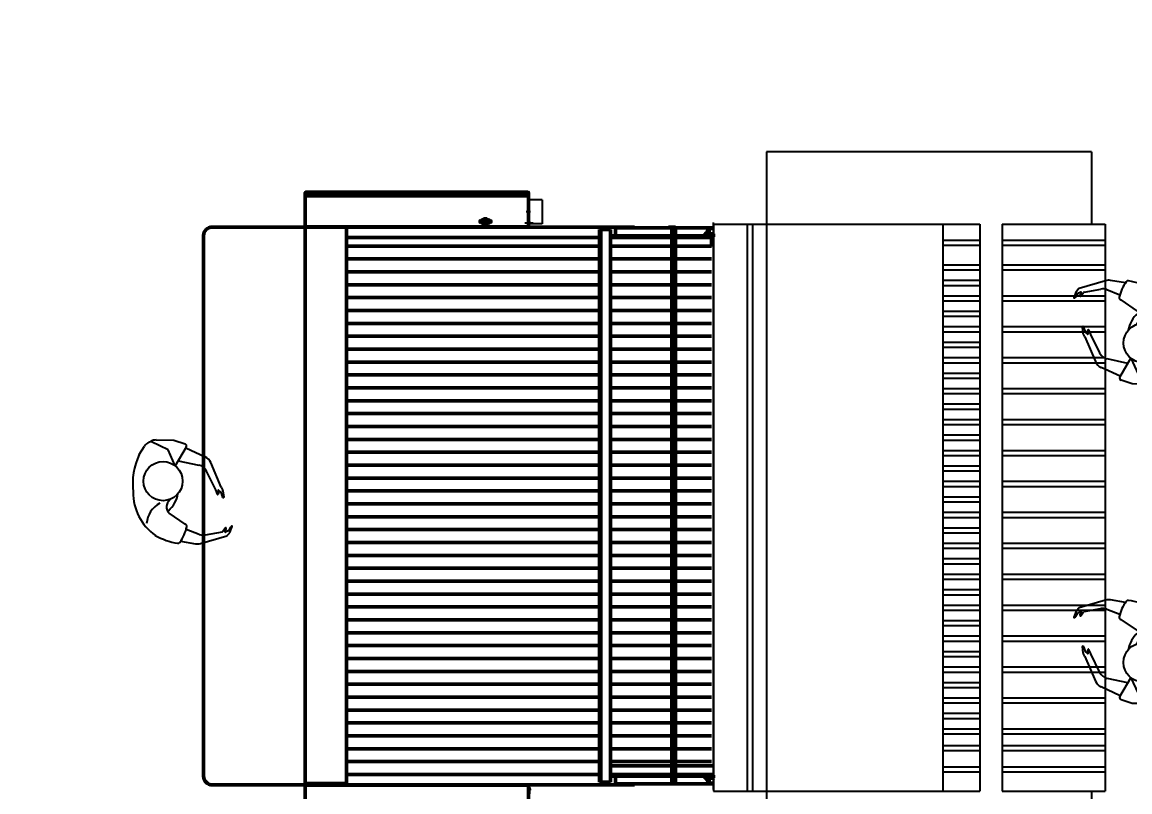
# Model space of a CAD drawing. Extents: x -5598 to 26293, y -3808 to 13850.
# Drawn here: x -1471 to -826, y 11146 to 11594 of the extents above; entities that cross this region are included whole.
import ezdxf

# ---------------------------------------------------------------- set-up
doc = ezdxf.new("R2010")
doc.units = 0
doc.header["$LTSCALE"] = 100
doc.header["$MEASUREMENT"] = 0
doc.layers.add('OLCU DIS', color=7, linetype='Continuous')
doc.layers.add('TEFRIS', color=7, linetype='Continuous')
doc.styles.add('olcu', font='romans.shx', dxfattribs={"width": 0.5})
doc.dimstyles.new('1-200', dxfattribs={"dimtxt": 40, "dimasz": 2, "dimexe": 0, "dimexo": 0, "dimgap": 10, "dimtad": 1, "dimdec": 4, "dimrnd": 0.1, "dimzin": 9, "dimdsep": 46, "dimtxsty": 'olcu', "dimblk1": 'SOL', "dimblk2": 'SAG', "dimsah": 1, "dimcen": 0, "dimse1": 1, "dimse2": 1, "dimclre": 13, "dimadec": 0, "dimazin": 0, "dimtfac": 1, "dimtdec": 4, "dimtix": 1, "dimtmove": 2, "dimatfit": 2, "dimldrblk": 'SOL', "dimfxl": 0, "dimtolj": 1, "dimarcsym": 0})

# ---------------------------------------------------------------- blocks, each defined once
blk = doc.blocks.new('INSAN-PL')
at = {"color": 0}
for p, q in [((94.4, 591), (107.4, 597.5)), ((206.3, 546.4), (110.5, 593.5)), ((137.4, 604.4), (239.7, 603)), ((239.7, 603), (304.6, 581.9)), ((38.6, 520.3), (68.6, 567.6)), ((247.8, 453.8), (206.3, 546.4)), ((311.8, 562.9), (247.8, 453.8)), ((309.2, 558.6), (421.3, 507.1)), ((265.5, 483.9), (385.1, 457.7)), ((515.1, 329.5), (454, 473.4)), ((483.1, 314.8), (429.5, 423.1)), ((515.1, 329.5), (524.5, 310)), ((2.4, 297), (2.4, 297)), ((493.4, 288.6), (483.1, 314.8)), ((496.5, 311), (498.6, 292.5)), ((498.4, 291.5), (497, 288.5)), ((513.6, 301.4), (499.7, 312.7)), ((521, 278.3), (514.2, 300.5)), ((524.7, 270.6), (521, 278.3)), ((524.9, 308.8), (530, 271.9)), ((528.2, 269.7), (526.6, 269.5)), ((305.2, 114.4), (211.9, 178.8)), ((387.2, 54.6), (311.2, 84)), ((520.3, 68.5), (422, 51.2)), ((539.6, 93.1), (523.2, 70.2)), ((537.2, 70.6), (543.7, 88)), ((556.1, 75.8), (539.8, 68.2)), ((543.7, 89.1), (543.1, 92.4)), ((550.7, 48.2), (564.6, 64.8)), ((568.8, 96.4), (556.9, 76.5)), ((565.2, 65.9), (579.2, 100.4)), ((574.3, 102.9), (568.8, 96.4)), ((578, 103), (576.4, 103.5)), ((279.1, 15.3), (366.2, 0.9)), ((394.9, 2.5), (548.8, 47))]:
    blk.add_line(p, q, dxfattribs=at)
blk.add_circle((176.8, 365), 113.8, dxfattribs=at)
for centre, radius, start, end in [((123.5, 532.9), 65, 116.57371, 147.6796), ((136.5, 539.4), 65, 89.22549, 116.57371), ((300.6, 569.5), 13, 329.63032, 71.98948), ((414.9, 345.4), 414.9, 155.07182, 186.14603), ((371.2, 394.2), 65, 26.35847, 77.63119), ((394.2, 448), 65, 22.98301, 65.30698), ((312.2, 301.4), 309.8, 180.06991, 234.43481), ((104.1, 316), 161, 310.15356, 351.05925), ((495.2, 289.3), 1.95, 201.44007, 334.1201), ((498.5, 311.2), 1.95, 50.96096, 186.45673), ((496.7, 292.3), 1.95, 334.1201, 6.45673), ((512.4, 299.9), 1.95, 16.86546, 50.96096), ((521, 308.3), 3.9, 7.89479, 25.95236), ((526.4, 271.5), 1.95, 205.95236, 274.14348), ((528.1, 271.6), 1.95, 274.14348, 7.89479), ((225.6, 108.4), 144.8, 117.48233, 176.21836), ((248.4, 214.9), 51.3, 129.86325, 224.75345), ((79.7, 150.5), 240.9, 323.90787, 347.64083), ((302.3, 101.7), 13, 347.64083, 77.04289), ((520, 72.4), 3.9, 273.88751, 324.51229), ((539, 70), 1.95, 159.49563, 294.9914), ((541.2, 92), 1.95, 11.83226, 144.51229), ((541.8, 88.7), 1.95, 339.49563, 11.83226), ((555.2, 77.5), 1.95, 294.9914, 329.0869), ((561.6, 67.3), 3.9, 320, 338.05757), ((575.8, 101.7), 1.95, 71.80888, 140), ((577.4, 101.2), 1.95, 338.05757, 71.80888), ((316.2, 363.4), 364.1, 239.60055, 261.41717), ((263.8, 16.2), 13, 261.41717, 323.90787), ((376.8, 65), 65, 260.5912, 286.1066), ((410.7, 115.2), 65, 248.84102, 280.00885), ((547.7, 50.7), 3.9, 286.1066, 320)]:
    blk.add_arc(centre, radius, start, end, dxfattribs=at)
blk = doc.blocks.new('*U78')
at = {"color": 0, "linetype": 'Continuous', "lineweight": 50, "ltscale": 0.9}
blk.add_line((-73.61, 0), (73.61, 0), dxfattribs=at)
blk = doc.blocks.new('*U79')
at = {"color": 0, "linetype": 'ByBlock', "lineweight": -2, "transparency": 16777216}
for p in [(0, 0), (0, -7.5), (0, -15), (0, -22.5), (0, -30), (0, -37.5), (0, -45), (0, -52.5), (0, -60), (0, -67.5), (0, -75), (0, -82.5), (0, -90), (0, -97.5), (0, -105), (0, -112.5), (0, -120), (0, -127.5), (0, -135), (0, -142.5), (0, -150), (0, -157.5), (0, -165), (0, -172.5), (0, -180), (0, -187.5), (0, -195)]:
    blk.add_blockref('*U78', p, dxfattribs=at)
blk = doc.blocks.new('*U80')
at = {"color": 0, "linetype": 'Continuous', "lineweight": 50, "ltscale": 0.9}
blk.add_line((-17.86, 0), (17.86, 0), dxfattribs=at)
blk = doc.blocks.new('*U81')
at = {"color": 0, "linetype": 'ByBlock', "lineweight": -2, "transparency": 16777216}
for p in [(0, 0), (0, -7.5), (0, -15), (0, -22.5), (0, -30), (0, -37.5), (0, -45), (0, -52.5), (0, -60), (0, -67.5), (0, -75), (0, -82.5), (0, -90), (0, -97.5), (0, -105), (0, -112.5), (0, -120), (0, -127.5), (0, -135), (0, -142.5), (0, -150), (0, -157.5), (0, -165), (0, -172.5), (0, -180), (0, -187.5), (0, -195), (0, -202.5), (0, -210), (0, -217.5), (0, -225), (0, -232.5), (0, -240), (0, -247.5), (0, -255), (0, -262.5), (0, -270), (0, -277.5), (0, -285), (0, -292.5)]:
    blk.add_blockref('*U80', p, dxfattribs=at)
blk = doc.blocks.new('*U82')
at = {"color": 0, "linetype": 'Continuous', "lineweight": 50, "ltscale": 0.9}
blk.add_line((-10.54, 0), (10.54, 0), dxfattribs=at)
blk = doc.blocks.new('*U83')
at = {"color": 0, "linetype": 'ByBlock', "lineweight": -2, "transparency": 16777216}
for p in [(0, 0), (0, -7.5), (0, -15), (0, -22.5), (0, -30), (0, -37.5), (0, -45), (0, -52.5), (0, -60), (0, -67.5), (0, -75), (0, -82.5), (0, -90), (0, -97.5), (0, -105), (0, -112.5), (0, -120), (0, -127.5), (0, -135), (0, -142.5), (0, -150), (0, -157.5), (0, -165), (0, -172.5), (0, -180), (0, -187.5), (0, -195), (0, -202.5), (0, -210), (0, -217.5), (0, -225), (0, -232.5), (0, -240), (0, -247.5), (0, -255), (0, -262.5), (0, -270), (0, -277.5), (0, -285), (0, -292.5), (0, -300)]:
    blk.add_blockref('*U82', p, dxfattribs=at)
blk = doc.blocks.new('CAMASIRHANE-SILINDIR-UTU')
at = {"color": 0, "linetype": 'Continuous'}
for p, q in [((-189, 0), (-189, -414.8)), ((0, 0), (-189, 0)), ((0, 0), (0, -42.15)), ((-220, -371.15), (-220, -41.15)), ((-220, -42.15), (-220, -372.15)), ((-220, -42.15), (-64.94, -42.15)), ((-200.32, -42.15), (-200.32, -372.15)), ((-197.32, -42.15), (-197.32, -372.15)), ((-86.5, -42.15), (-86.5, -372.15)), ((-64.94, -42.15), (-64.94, -372.15)), ((-52, -42.15), (-52, -372.15)), ((-52, -42.15), (8, -42.15)), ((8, -42.15), (8, -372.15)), ((-86.5, -51.43), (-64.94, -51.43)), ((-52, -51.43), (8, -51.43)), ((-86.5, -54.43), (-64.94, -54.43)), ((-52, -54.43), (8, -54.43)), ((-86.5, -65.77), (-64.94, -65.77)), ((-86.5, -68.77), (-64.94, -68.77)), ((-52, -65.77), (8, -65.77)), ((-52, -68.77), (8, -68.77)), ((-86.5, -74.77), (-64.94, -74.77)), ((-86.5, -77.77), (-64.94, -77.77)), ((-86.5, -83.77), (-64.94, -83.77)), ((-86.5, -86.77), (-64.94, -86.77)), ((-52, -83.77), (8, -83.77)), ((-52, -86.77), (8, -86.77)), ((-86.5, -92.77), (-64.94, -92.77)), ((-86.5, -95.77), (-64.94, -95.77)), ((-86.5, -101.77), (-64.94, -101.77)), ((-52, -101.77), (8, -101.77)), ((-86.5, -104.77), (-64.94, -104.77)), ((-52, -104.77), (8, -104.77)), ((-86.5, -110.77), (-76.5, -110.77)), ((-86.5, -110.77), (-64.94, -110.77)), ((-86.5, -113.77), (-76.5, -113.77)), ((-86.5, -113.77), (-64.94, -113.77)), ((-86.5, -119.77), (-64.94, -119.77)), ((-86.5, -119.77), (-76.5, -119.77)), ((-86.5, -119.77), (-76.5, -119.77)), ((-52, -119.77), (8, -119.77)), ((-52, -119.77), (8, -119.77)), ((-52, -119.77), (8, -119.77)), ((-86.5, -122.77), (-64.94, -122.77)), ((-86.5, -122.77), (-76.5, -122.77)), ((-86.5, -122.77), (-76.5, -122.77)), ((-86.5, -128.77), (-76.5, -128.77)), ((-86.5, -128.77), (-76.5, -128.77)), ((-86.5, -128.77), (-76.5, -128.77)), ((-86.5, -128.77), (-64.94, -128.77)), ((-52, -122.77), (8, -122.77)), ((-52, -122.77), (8, -122.77)), ((-52, -122.77), (8, -122.77)), ((-86.5, -131.77), (-76.5, -131.77)), ((-86.5, -131.77), (-76.5, -131.77)), ((-86.5, -131.77), (-76.5, -131.77)), ((-86.5, -131.77), (-64.94, -131.77)), ((-86.5, -137.77), (-64.94, -137.77)), ((-86.5, -137.77), (-76.5, -137.77)), ((-86.5, -137.77), (-76.5, -137.77)), ((-86.5, -137.77), (-76.5, -137.77)), ((-86.5, -140.77), (-64.94, -140.77)), ((-86.5, -140.77), (-76.5, -140.77)), ((-86.5, -140.77), (-76.5, -140.77)), ((-86.5, -140.77), (-76.5, -140.77)), ((-52, -137.77), (8, -137.77)), ((-52, -137.77), (8, -137.77)), ((-52, -137.77), (8, -137.77)), ((-52, -137.77), (8, -137.77)), ((-52, -140.77), (8, -140.77)), ((-52, -140.77), (8, -140.77)), ((-52, -140.77), (8, -140.77)), ((-52, -140.77), (8, -140.77)), ((-86.5, -146.77), (-76.5, -146.77)), ((-86.5, -146.77), (-76.5, -146.77)), ((-86.5, -146.77), (-76.5, -146.77)), ((-86.5, -146.77), (-76.5, -146.77)), ((-86.5, -146.77), (-64.94, -146.77)), ((-86.5, -149.77), (-76.5, -149.77)), ((-86.5, -149.77), (-76.5, -149.77)), ((-86.5, -149.77), (-76.5, -149.77)), ((-86.5, -149.77), (-76.5, -149.77)), ((-86.5, -149.77), (-64.94, -149.77)), ((-86.5, -155.77), (-76.5, -155.77)), ((-86.5, -155.77), (-76.5, -155.77)), ((-86.5, -155.77), (-76.5, -155.77)), ((-86.5, -155.77), (-64.94, -155.77)), ((-86.5, -158.77), (-76.5, -158.77)), ((-86.5, -158.77), (-76.5, -158.77)), ((-86.5, -158.77), (-76.5, -158.77)), ((-86.5, -158.77), (-64.94, -158.77)), ((-52, -155.77), (8, -155.77)), ((-52, -155.77), (8, -155.77)), ((-52, -155.77), (8, -155.77)), ((-52, -155.77), (8, -155.77)), ((-52, -158.77), (8, -158.77)), ((-52, -158.77), (8, -158.77)), ((-52, -158.77), (8, -158.77)), ((-52, -158.77), (8, -158.77)), ((-86.5, -164.77), (-76.5, -164.77)), ((-86.5, -164.77), (-76.5, -164.77)), ((-86.5, -164.77), (-64.94, -164.77)), ((-86.5, -167.77), (-76.5, -167.77)), ((-86.5, -167.77), (-76.5, -167.77)), ((-86.5, -167.77), (-64.94, -167.77)), ((-86.5, -173.77), (-76.5, -173.77)), ((-86.5, -173.77), (-64.94, -173.77)), ((-52, -173.77), (8, -173.77)), ((-52, -173.77), (8, -173.77)), ((-86.5, -176.77), (-76.5, -176.77)), ((-86.5, -176.77), (-64.94, -176.77)), ((-52, -176.77), (8, -176.77)), ((-52, -176.77), (8, -176.77)), ((-86.5, -182.77), (-64.94, -182.77)), ((-86.5, -185.77), (-64.94, -185.77)), ((-86.5, -191.77), (-76.5, -191.77)), ((-86.5, -191.77), (-64.94, -191.77)), ((-52, -191.77), (8, -191.77)), ((-52, -191.77), (8, -191.77)), ((-86.5, -194.77), (-76.5, -194.77)), ((-86.5, -194.77), (-64.94, -194.77)), ((-52, -194.77), (8, -194.77)), ((-52, -194.77), (8, -194.77)), ((-86.5, -200.77), (-76.5, -200.77)), ((-86.5, -200.77), (-76.5, -200.77)), ((-86.5, -200.77), (-64.94, -200.77)), ((-86.5, -203.77), (-76.5, -203.77)), ((-86.5, -203.77), (-76.5, -203.77)), ((-86.5, -203.77), (-64.94, -203.77)), ((-86.5, -209.77), (-76.5, -209.77)), ((-86.5, -209.77), (-76.5, -209.77)), ((-86.5, -209.77), (-76.5, -209.77)), ((-86.5, -209.77), (-64.94, -209.77)), ((-52, -209.77), (8, -209.77)), ((-52, -209.77), (8, -209.77)), ((-52, -209.77), (8, -209.77)), ((-52, -209.77), (8, -209.77)), ((-86.5, -212.77), (-76.5, -212.77)), ((-86.5, -212.77), (-76.5, -212.77)), ((-86.5, -212.77), (-76.5, -212.77)), ((-86.5, -212.77), (-64.94, -212.77)), ((-86.5, -218.77), (-76.5, -218.77)), ((-86.5, -218.77), (-76.5, -218.77)), ((-86.5, -218.77), (-76.5, -218.77)), ((-86.5, -218.77), (-64.94, -218.77)), ((-52, -212.77), (8, -212.77)), ((-52, -212.77), (8, -212.77)), ((-52, -212.77), (8, -212.77)), ((-52, -212.77), (8, -212.77)), ((-86.5, -221.77), (-76.5, -221.77)), ((-86.5, -221.77), (-76.5, -221.77)), ((-86.5, -221.77), (-76.5, -221.77)), ((-86.5, -221.77), (-64.94, -221.77)), ((-86.5, -227.77), (-76.5, -227.77)), ((-86.5, -227.77), (-76.5, -227.77)), ((-86.5, -227.77), (-76.5, -227.77)), ((-86.5, -227.77), (-76.5, -227.77)), ((-86.5, -227.77), (-64.94, -227.77)), ((-86.5, -230.77), (-76.5, -230.77)), ((-86.5, -230.77), (-76.5, -230.77)), ((-86.5, -230.77), (-76.5, -230.77)), ((-86.5, -230.77), (-76.5, -230.77)), ((-86.5, -230.77), (-64.94, -230.77)), ((-52, -227.77), (8, -227.77)), ((-52, -227.77), (8, -227.77)), ((-52, -227.77), (8, -227.77)), ((-52, -227.77), (8, -227.77)), ((-52, -227.77), (8, -227.77)), ((-52, -230.77), (8, -230.77)), ((-52, -230.77), (8, -230.77)), ((-52, -230.77), (8, -230.77)), ((-52, -230.77), (8, -230.77)), ((-52, -230.77), (8, -230.77)), ((-86.5, -236.77), (-76.5, -236.77)), ((-86.5, -236.77), (-76.5, -236.77)), ((-86.5, -236.77), (-76.5, -236.77)), ((-86.5, -236.77), (-64.94, -236.77)), ((-86.5, -239.77), (-76.5, -239.77)), ((-86.5, -239.77), (-76.5, -239.77)), ((-86.5, -239.77), (-76.5, -239.77)), ((-86.5, -239.77), (-64.94, -239.77)), ((-86.5, -245.77), (-76.5, -245.77)), ((-86.5, -245.77), (-76.5, -245.77)), ((-86.5, -245.77), (-64.94, -245.77)), ((-86.5, -248.77), (-76.5, -248.77)), ((-86.5, -248.77), (-76.5, -248.77)), ((-86.5, -248.77), (-64.94, -248.77)), ((-52, -245.77), (8, -245.77)), ((-52, -245.77), (8, -245.77)), ((-52, -245.77), (8, -245.77)), ((-52, -248.77), (8, -248.77)), ((-52, -248.77), (8, -248.77)), ((-52, -248.77), (8, -248.77)), ((-86.5, -254.77), (-76.5, -254.77)), ((-86.5, -254.77), (-64.94, -254.77)), ((-86.5, -257.77), (-76.5, -257.77)), ((-86.5, -257.77), (-64.94, -257.77)), ((-86.5, -263.77), (-64.94, -263.77)), ((-52, -263.77), (8, -263.77)), ((-86.5, -266.77), (-64.94, -266.77)), ((-52, -266.77), (8, -266.77)), ((-86.5, -272.77), (-76.5, -272.77)), ((-86.5, -272.77), (-64.94, -272.77)), ((-86.5, -275.77), (-76.5, -275.77)), ((-86.5, -275.77), (-64.94, -275.77)), ((-86.5, -281.77), (-76.5, -281.77)), ((-86.5, -281.77), (-76.5, -281.77)), ((-86.5, -281.77), (-64.94, -281.77)), ((-52, -281.77), (8, -281.77)), ((-52, -281.77), (8, -281.77)), ((-52, -281.77), (8, -281.77)), ((-86.5, -284.77), (-76.5, -284.77)), ((-86.5, -284.77), (-76.5, -284.77)), ((-86.5, -284.77), (-64.94, -284.77)), ((-52, -284.77), (8, -284.77)), ((-52, -284.77), (8, -284.77)), ((-52, -284.77), (8, -284.77)), ((-86.5, -290.77), (-76.5, -290.77)), ((-86.5, -290.77), (-76.5, -290.77)), ((-86.5, -290.77), (-76.5, -290.77)), ((-86.5, -290.77), (-64.94, -290.77)), ((-86.5, -293.77), (-76.5, -293.77)), ((-86.5, -293.77), (-76.5, -293.77)), ((-86.5, -293.77), (-76.5, -293.77)), ((-86.5, -293.77), (-64.94, -293.77)), ((-86.5, -299.77), (-76.5, -299.77)), ((-86.5, -299.77), (-76.5, -299.77)), ((-86.5, -299.77), (-76.5, -299.77)), ((-86.5, -299.77), (-64.94, -299.77)), ((-86.5, -302.77), (-76.5, -302.77)), ((-86.5, -302.77), (-76.5, -302.77)), ((-86.5, -302.77), (-76.5, -302.77)), ((-86.5, -302.77), (-64.94, -302.77)), ((-52, -299.77), (8, -299.77)), ((-52, -299.77), (8, -299.77)), ((-52, -299.77), (8, -299.77)), ((-52, -299.77), (8, -299.77)), ((-52, -302.77), (8, -302.77)), ((-52, -302.77), (8, -302.77)), ((-52, -302.77), (8, -302.77)), ((-52, -302.77), (8, -302.77)), ((-86.5, -308.77), (-76.5, -308.77)), ((-86.5, -308.77), (-76.5, -308.77)), ((-86.5, -308.77), (-76.5, -308.77)), ((-86.5, -308.77), (-64.94, -308.77)), ((-86.5, -311.77), (-76.5, -311.77)), ((-86.5, -311.77), (-76.5, -311.77)), ((-86.5, -311.77), (-76.5, -311.77)), ((-86.5, -311.77), (-64.94, -311.77)), ((-86.5, -317.77), (-76.5, -317.77)), ((-86.5, -317.77), (-76.5, -317.77)), ((-86.5, -317.77), (-64.94, -317.77)), ((-86.5, -320.77), (-76.5, -320.77)), ((-86.5, -320.77), (-76.5, -320.77)), ((-86.5, -320.77), (-64.94, -320.77)), ((-52, -317.77), (8, -317.77)), ((-52, -317.77), (8, -317.77)), ((-52, -317.77), (8, -317.77)), ((-52, -320.77), (8, -320.77)), ((-52, -320.77), (8, -320.77)), ((-52, -320.77), (8, -320.77)), ((-86.5, -326.77), (-76.5, -326.77)), ((-86.5, -326.77), (-64.94, -326.77)), ((-86.5, -329.77), (-76.5, -329.77)), ((-86.5, -329.77), (-64.94, -329.77)), ((-86.5, -335.77), (-64.94, -335.77)), ((-86.5, -338.77), (-64.94, -338.77)), ((-52, -335.77), (8, -335.77)), ((-52, -338.77), (8, -338.77)), ((-86.5, -345.46), (-64.94, -345.46)), ((-52, -345.46), (8, -345.46)), ((-86.5, -348.46), (-64.94, -348.46)), ((-52, -348.46), (8, -348.46)), ((-86.5, -357.89), (-64.94, -357.89)), ((-52, -357.89), (8, -357.89)), ((-86.5, -360.89), (-64.94, -360.89)), ((-52, -360.89), (8, -360.89)), ((-220, -372.15), (-64.94, -372.15)), ((-52, -372.15), (8, -372.15)), ((0, -372.15), (0, -414.8))]:
    blk.add_line(p, q, dxfattribs=at)
at = {"color": 0, "linetype": 'Continuous', "lineweight": 50, "ltscale": 0.9}
for p, q in [((-457.34, -23.75), (-457.34, -25.45)), ((-457.34, -43.6), (-457.34, -25.6)), ((-457.34, -25.6), (-327.54, -25.6)), ((-457.19, -23.6), (-327.69, -23.6)), ((-327.54, -23.75), (-327.54, -25.45)), ((-327.54, -43.6), (-327.54, -25.6)), ((-457.44, -43.8), (-511.54, -43.8)), ((-457.44, -43.9), (-265.77, -43.9)), ((-457.44, -43.9), (-457.44, -368.4)), ((-327.54, -43.6), (-457.34, -43.6)), ((-433.44, -43.9), (-433.44, -368.3)), ((-354.98, -39.84), (-350.1, -39.84)), ((-350.1, -41.36), (-354.98, -41.36)), ((-276.87, -43.9), (-276.87, -48.9)), ((-243, -44.3), (-276.87, -44.3)), ((-265.77, -43.9), (-265.77, -44.3)), ((-246.17, -43.9), (-246.17, -44.3)), ((-243.51, -43.9), (-246.17, -43.9)), ((-244.13, -44.3), (-244.13, -367.9)), ((-242.08, -43.9), (-243.51, -43.9)), ((-220.5, -44.3), (-243.51, -44.3)), ((-242.08, -43.9), (-242.08, -367.9)), ((-222.78, -44.7), (-224.24, -47.4)), ((-222.8, -44.75), (-222.78, -44.78)), ((-222.78, -44.7), (-220.5, -44.7)), ((-222.69, -46.52), (-222.69, -44.88)), ((-220.5, -44.3), (-220.5, -44.7)), ((-516.54, -48.8), (-516.54, -363.4)), ((-286.22, -49.9), (-433.44, -49.9)), ((-286.22, -45.3), (-285.79, -45.3)), ((-286.22, -366.9), (-286.22, -45.3)), ((-285.79, -45.3), (-283.62, -45.3)), ((-285.79, -366.9), (-285.79, -45.3)), ((-285.51, -366.9), (-285.51, -45.3)), ((-283.62, -45.3), (-279.85, -45.3)), ((-279.85, -366.9), (-279.85, -45.3)), ((-244.13, -48.9), (-279.85, -48.9)), ((-244.13, -49.9), (-279.85, -49.9)), ((-226.67, -48.9), (-242.08, -48.9)), ((-221, -49.9), (-242.08, -49.9)), ((-228, -48.9), (-228, -49.45)), ((-220, -49.45), (-228, -49.45)), ((-227.9, -49.55), (-228, -49.45)), ((-220.1, -49.55), (-227.9, -49.55)), ((-227, -49.55), (-227, -49.9)), ((-220, -47.85), (-224.59, -47.85)), ((-220.1, -47.75), (-224.46, -47.75)), ((-221.5, -46.7), (-223.86, -46.7)), ((-223.54, -46.52), (-223.54, -46.11)), ((-222.85, -46.7), (-222.78, -46.62)), ((-221.5, -46.7), (-221.5, -47.75)), ((-221, -49.55), (-221, -55.15)), ((-220.1, -47.75), (-220, -47.85)), ((-220.1, -49.55), (-220, -49.45)), ((-220, -47.85), (-220, -49.45)), ((-433.44, -54.9), (-286.22, -54.9)), ((-433.44, -62.4), (-286.22, -62.4)), ((-433.44, -69.9), (-286.22, -69.9)), ((-433.44, -77.4), (-286.22, -77.4)), ((-433.44, -84.9), (-286.22, -84.9)), ((-433.44, -92.4), (-286.22, -92.4)), ((-433.44, -99.9), (-286.22, -99.9)), ((-433.44, -107.4), (-286.22, -107.4)), ((-433.44, -114.9), (-286.22, -114.9)), ((-433.44, -122.4), (-286.22, -122.4)), ((-433.44, -129.9), (-286.22, -129.9)), ((-433.44, -137.4), (-286.22, -137.4)), ((-433.44, -144.9), (-286.22, -144.9)), ((-433.44, -152.4), (-286.22, -152.4)), ((-279.85, -354.9), (-244.13, -354.9)), ((-244.13, -357.4), (-279.85, -357.4)), ((-220, -357.4), (-242.08, -357.4)), ((-433.44, -362.4), (-286.22, -362.4)), ((-279.85, -366.9), (-286.22, -366.9)), ((-279.85, -362.4), (-244.13, -362.4)), ((-279.85, -363.3), (-244.13, -363.3)), ((-276.87, -363.3), (-276.87, -368.3)), ((-242.08, -362.4), (-220, -362.4)), ((-242.08, -363.3), (-226.67, -363.3)), ((-228.02, -363.14), (-228, -363.12)), ((-227.9, -362.65), (-228, -362.75)), ((-228, -362.75), (-220, -362.75)), ((-228, -363.3), (-228, -362.75)), ((-227.9, -362.65), (-220.1, -362.65)), ((-227, -362.65), (-227, -362.4)), ((-224.59, -364.35), (-220, -364.35)), ((-224.46, -364.45), (-220.1, -364.45)), ((-224.24, -364.8), (-222.78, -367.5)), ((-221.5, -365.5), (-223.86, -365.5)), ((-223.54, -366.09), (-223.54, -365.68)), ((-222.85, -365.5), (-222.78, -365.58)), ((-222.69, -365.68), (-222.69, -367.32)), ((-221.5, -364.45), (-221.5, -365.5)), ((-220.1, -364.45), (-220, -364.35)), ((-220, -364.35), (-220, -362.75)), ((-511.54, -368.4), (-457.44, -368.4)), ((-457.44, -367.7), (-456.94, -367.7)), ((-456.94, -367.7), (-457.44, -367.7)), ((-457.44, -368.1), (-457.44, -367.7)), ((-457.44, -368.1), (-456.94, -368.1)), ((-457.34, -368.6), (-457.34, -386.6)), ((-457.34, -368.6), (-327.54, -368.6)), ((-433.44, -367.7), (-456.94, -367.7)), ((-433.44, -367.7), (-456.94, -367.7)), ((-433.44, -368.1), (-456.94, -368.1)), ((-265.77, -368.3), (-433.44, -368.3)), ((-327.54, -368.6), (-327.54, -386.6)), ((-243, -367.9), (-276.87, -367.9)), ((-220.5, -367.9), (-243, -367.9)), ((-222.8, -367.45), (-222.78, -367.42)), ((-222.78, -367.5), (-220.5, -367.5)), ((-220.5, -367.5), (-220.5, -367.9))]:
    blk.add_line(p, q, dxfattribs=at)
at = {"color": 0, "ltscale": 0.9}
for p, q in [((-327.54, -27.9), (-327.54, -41.9)), ((-319.54, -27.9), (-327.54, -27.9)), ((-319.54, -27.9), (-319.54, -41.9)), ((-326.36, -34.9), (-328.94, -34.9)), ((-324.74, -41.5), (-329.74, -41.5)), ((-327.14, -39.9), (-327.54, -39.9)), ((-327.14, -39.9), (-327.14, -43.5)), ((-326.61, -40.78), (-327.14, -40.78)), ((-327.14, -40.78), (-327.14, -41.5)), ((-327.14, -41.1), (-326.61, -41.1)), ((-327.14, -42.22), (-327.14, -41.5)), ((-327.14, -41.9), (-326.61, -41.9)), ((-326.61, -42.22), (-327.14, -42.22)), ((-326.61, -41.5), (-326.61, -40.78)), ((-326.61, -41.5), (-326.61, -42.22)), ((-319.54, -41.9), (-326.56, -41.9)), ((-327.14, -372.3), (-327.54, -372.3)), ((-327.14, -372.3), (-327.14, -368.7)), ((-311.24, -368.7), (-327.14, -368.7)), ((-327.14, -369.98), (-327.14, -370.7)), ((-326.61, -369.98), (-327.14, -369.98)), ((-327.14, -370.3), (-326.61, -370.3)), ((-327.14, -371.42), (-327.14, -370.7)), ((-327.14, -371.1), (-326.61, -371.1)), ((-326.61, -371.42), (-327.14, -371.42)), ((-326.94, -371.42), (-326.94, -373.69)), ((-326.61, -370.7), (-326.61, -369.98)), ((-326.61, -370.7), (-326.61, -371.42)), ((-311.24, -368.7), (-311.24, -368.3))]:
    blk.add_line(p, q, dxfattribs=at)
at = {"color": 0, "linetype": 'Continuous', "ltscale": 0.9}
for p, q in [((-244.21, -357.4), (-244.13, -357.48)), ((-244.15, -362.4), (-244.13, -362.38)), ((-242.08, -361.77), (-241.45, -362.4))]:
    blk.add_line(p, q, dxfattribs=at)
at = {"color": 0, "linetype": 'Continuous', "lineweight": 50, "ltscale": 0.9}
for points in [[(-222.83, -44.79), (-222.82, -44.79), (-222.82, -44.8), (-222.81, -44.8), (-222.8, -44.8), (-222.8, -44.81), (-222.79, -44.81), (-222.79, -44.81), (-222.78, -44.82), (-222.78, -44.82), (-222.77, -44.82), (-222.77, -44.83), (-222.76, -44.83), (-222.76, -44.83), (-222.75, -44.84), (-222.74, -44.84), (-222.74, -44.85), (-222.73, -44.85), (-222.73, -44.85), (-222.72, -44.86), (-222.72, -44.86), (-222.71, -44.87), (-222.7, -44.87), (-222.7, -44.88), (-222.69, -44.88)], [(-222.69, -44.88), (-222.7, -44.88), (-222.7, -44.87), (-222.7, -44.87), (-222.71, -44.86), (-222.71, -44.86), (-222.71, -44.85), (-222.72, -44.85), (-222.72, -44.84), (-222.73, -44.84), (-222.73, -44.83), (-222.73, -44.83), (-222.74, -44.82), (-222.74, -44.82), (-222.74, -44.82), (-222.75, -44.81), (-222.75, -44.81), (-222.75, -44.8), (-222.76, -44.8), (-222.76, -44.8), (-222.76, -44.79), (-222.77, -44.79), (-222.77, -44.79), (-222.77, -44.78), (-222.78, -44.78)], [(-223.54, -46.52), (-223.55, -46.53), (-223.56, -46.53), (-223.58, -46.54), (-223.59, -46.55), (-223.6, -46.55), (-223.61, -46.56), (-223.63, -46.56), (-223.64, -46.57), (-223.65, -46.57), (-223.66, -46.58), (-223.68, -46.58), (-223.69, -46.59), (-223.7, -46.59), (-223.71, -46.6), (-223.72, -46.6), (-223.73, -46.61), (-223.75, -46.61), (-223.76, -46.62), (-223.77, -46.62), (-223.78, -46.63), (-223.79, -46.63), (-223.8, -46.63), (-223.82, -46.64), (-223.83, -46.64)], [(-222.69, -46.52), (-222.73, -46.55), (-222.77, -46.58), (-222.81, -46.6), (-222.85, -46.62), (-222.88, -46.64), (-222.92, -46.66), (-222.95, -46.67), (-222.98, -46.68), (-223.02, -46.69), (-223.05, -46.69), (-223.08, -46.7), (-223.12, -46.7), (-223.15, -46.7), (-223.18, -46.69), (-223.21, -46.69), (-223.25, -46.68), (-223.28, -46.67), (-223.31, -46.66), (-223.35, -46.64), (-223.38, -46.62), (-223.42, -46.6), (-223.46, -46.58), (-223.5, -46.55), (-223.54, -46.52)], [(-222.78, -46.62), (-222.77, -46.62), (-222.77, -46.61), (-222.77, -46.61), (-222.76, -46.61), (-222.76, -46.6), (-222.76, -46.6), (-222.75, -46.6), (-222.75, -46.59), (-222.75, -46.59), (-222.74, -46.59), (-222.74, -46.58), (-222.74, -46.58), (-222.73, -46.57), (-222.73, -46.57), (-222.73, -46.56), (-222.72, -46.56), (-222.72, -46.56), (-222.71, -46.55), (-222.71, -46.55), (-222.71, -46.54), (-222.7, -46.54), (-222.7, -46.53), (-222.7, -46.53), (-222.69, -46.52)], [(-223.83, -365.56), (-223.82, -365.56), (-223.8, -365.57), (-223.79, -365.57), (-223.78, -365.57), (-223.77, -365.58), (-223.76, -365.58), (-223.75, -365.59), (-223.73, -365.59), (-223.72, -365.6), (-223.71, -365.6), (-223.7, -365.61), (-223.69, -365.61), (-223.68, -365.62), (-223.66, -365.62), (-223.65, -365.63), (-223.64, -365.63), (-223.63, -365.64), (-223.61, -365.64), (-223.6, -365.65), (-223.59, -365.65), (-223.58, -365.66), (-223.56, -365.67), (-223.55, -365.67), (-223.54, -365.68)], [(-223.54, -365.68), (-223.5, -365.65), (-223.46, -365.62), (-223.42, -365.6), (-223.38, -365.58), (-223.35, -365.56), (-223.31, -365.54), (-223.28, -365.53), (-223.25, -365.52), (-223.21, -365.51), (-223.18, -365.51), (-223.15, -365.5), (-223.12, -365.5), (-223.08, -365.5), (-223.05, -365.51), (-223.02, -365.51), (-222.98, -365.52), (-222.95, -365.53), (-222.92, -365.54), (-222.88, -365.56), (-222.85, -365.58), (-222.81, -365.6), (-222.77, -365.62), (-222.73, -365.65), (-222.69, -365.68)], [(-222.69, -365.68), (-222.7, -365.67), (-222.7, -365.67), (-222.7, -365.66), (-222.71, -365.66), (-222.71, -365.65), (-222.71, -365.65), (-222.72, -365.65), (-222.72, -365.64), (-222.73, -365.64), (-222.73, -365.63), (-222.73, -365.63), (-222.74, -365.62), (-222.74, -365.62), (-222.74, -365.61), (-222.75, -365.61), (-222.75, -365.61), (-222.75, -365.6), (-222.76, -365.6), (-222.76, -365.6), (-222.76, -365.59), (-222.77, -365.59), (-222.77, -365.59), (-222.77, -365.58), (-222.78, -365.58)], [(-222.69, -367.32), (-222.7, -367.32), (-222.7, -367.33), (-222.71, -367.33), (-222.72, -367.34), (-222.72, -367.34), (-222.73, -367.35), (-222.73, -367.35), (-222.74, -367.35), (-222.74, -367.36), (-222.75, -367.36), (-222.76, -367.37), (-222.76, -367.37), (-222.77, -367.37), (-222.77, -367.38), (-222.78, -367.38), (-222.78, -367.38), (-222.79, -367.39), (-222.79, -367.39), (-222.8, -367.39), (-222.8, -367.4), (-222.81, -367.4), (-222.82, -367.4), (-222.82, -367.41), (-222.83, -367.41)], [(-222.78, -367.42), (-222.77, -367.42), (-222.77, -367.41), (-222.77, -367.41), (-222.76, -367.41), (-222.76, -367.4), (-222.76, -367.4), (-222.75, -367.4), (-222.75, -367.39), (-222.75, -367.39), (-222.74, -367.38), (-222.74, -367.38), (-222.74, -367.38), (-222.73, -367.37), (-222.73, -367.37), (-222.73, -367.36), (-222.72, -367.36), (-222.72, -367.35), (-222.71, -367.35), (-222.71, -367.34), (-222.71, -367.34), (-222.7, -367.33), (-222.7, -367.33), (-222.7, -367.32), (-222.69, -367.32)]]:
    blk.add_lwpolyline(points, dxfattribs=at)
for centre, radius, start, end in [((-457.19, -23.75), 0.15, 90, 180), ((-457.19, -25.45), 0.15, 180, 270), ((-327.69, -23.75), 0.15, 0, 90), ((-327.69, -28.65), 0.15, 270, 0), ((-511.54, -48.8), 5, 90, 180), ((-354.98, -40.6), 0.76, 90, 270), ((-352.54, -40.6), 1.67, 27.02966, 152.97034), ((-352.54, -40.6), 1.67, 207.02966, 332.97034), ((-352.54, -40.6), 1.13, 42.32235, 137.67765), ((-352.54, -40.6), 1.13, 222.32235, 317.67765), ((-350.1, -40.6), 0.76, 270, 90), ((-511.54, -363.4), 5, 180, 270)]:
    blk.add_arc(centre, radius, start, end, dxfattribs=at)
at = {"color": 0, "linetype": 'Continuous', "lineweight": 50, "ltscale": 0.9, "extrusion": (0, 0, -1)}
for centre, major_axis, ratio, start_param, end_param in [((-226.67, -45.9), (0, -3), 0.936998, 5.449902, 6.283185), ((-226.67, -45.9), (0, -3), 0.936998, 5.235988, 5.399631), ((-227.99, -363.55), (0, 0.419), 0.225087, 5.352075, 5.984961), ((-227.99, -363.55), (0, 0.419), 0.225087, 5.984961, 6.050065), ((-227.92, -363.55), (0, 0.5), 0.225087, 5.235988, 5.436198), ((-226.67, -366.3), (0, 3), 0.936998, 0, 0.833284), ((-226.67, -366.3), (0, -3), 0.936998, 4.025147, 4.18879)]:
    blk.add_ellipse(centre, major_axis=major_axis, ratio=ratio, start_param=start_param, end_param=end_param, dxfattribs=at)
at = {"color": 0, "linetype": 'Continuous', "lineweight": 50, "ltscale": 0.9}
for name, p in [('*U81', (-261.99, -54.9)), ('*U83', (-231.54, -54.9)), ('*U79', (-359.83, -159.9))]:
    blk.add_blockref(name, p, dxfattribs=at)
at = {"color": 0, "xscale": 0.1, "yscale": 0.1, "zscale": 0.1, "rotation": 180}
for p in [(47.65, -74.79), (47.65, -260.7)]:
    blk.add_blockref('INSAN-PL', p, dxfattribs=at)
at = {"color": 0, "xscale": 0.1, "yscale": 0.1, "zscale": 0.1}
blk.add_blockref('INSAN-PL', (-557.79, -228.16), dxfattribs=at)
blk = doc.blocks.new('SOL')
at = {"color": 0}
for p, q in [((0, 30), (0, -6.96)), ((7.58, 0), (-6.97, 0))]:
    blk.add_line(p, q, dxfattribs=at)
blk.add_circle((0, 0), 3, dxfattribs=at)
blk = doc.blocks.new('SAG')
at = {"color": 0}
for p, q in [((0, -30), (0, 6.96)), ((7.58, 0), (-6.97, 0))]:
    blk.add_line(p, q, dxfattribs=at)
blk.add_circle((0, 0), 3, dxfattribs=at)
blk = doc.blocks.new('*D370')
at = {"layer": 'OLCU DIS', "color": 0, "lineweight": -2, "transparency": 16777216}
blk.add_line((-2758, 12775), (-212, 12775), dxfattribs=at)
at = {"layer": 'OLCU DIS', "color": 0, "lineweight": -2, "transparency": 16777216, "xscale": 2, "yscale": 2, "zscale": 2, "rotation": 180}
blk.add_blockref('SOL', (-2760, 12775), dxfattribs=at)
at = {"layer": 'OLCU DIS', "color": 0, "lineweight": -2, "transparency": 16777216, "xscale": 2, "yscale": 2, "zscale": 2}
blk.add_blockref('SAG', (-210, 12775), dxfattribs=at)
at = {"layer": 'OLCU DIS', "color": 0, "transparency": 16777216, "insert": (-996.78, 12805), "char_height": 40, "attachment_point": 5, "style": 'olcu'}
blk.add_mtext('\\A1;2550', dxfattribs=at)

msp = doc.modelspace()

# ---------------------------------------------------------------- block references
at = {"layer": 'TEFRIS', "color": 11}
msp.add_blockref('CAMASIRHANE-SILINDIR-UTU', (-848.55576, 11518.20045), dxfattribs=at)

# ---------------------------------------------------------------- dimensions: what is measured, and where the dimension line sits
at = {"layer": 'OLCU DIS', "color": 7}
dim = msp.add_linear_dim(base=(-210, 12775), p1=(-2760, 10060), p2=(-210, 12350), dimstyle='1-200', dxfattribs=at)
dim.commit()
dim.dimension.update_dxf_attribs({"geometry": '*D370', "text_midpoint": (-996.77721, 12805), "dimtype": 160})

doc.saveas('drawing.dxf')
